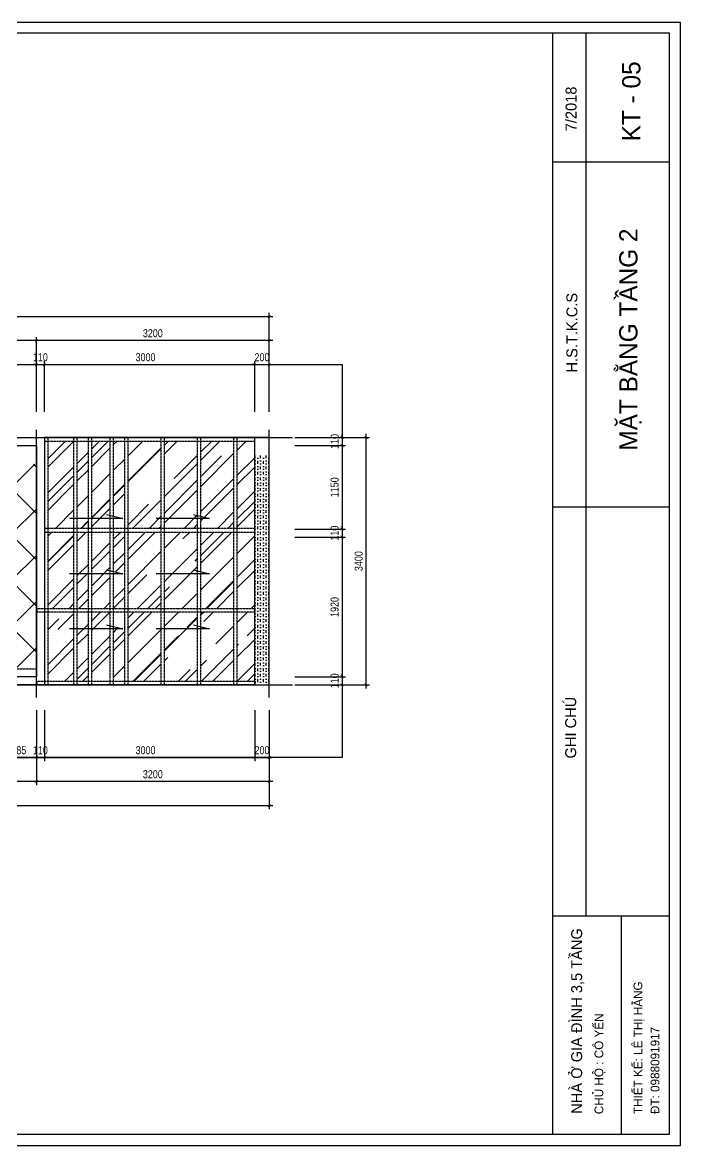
# Model space of a CAD drawing. Header units: millimetres. Extents: x -82962 to 19744, y -138000 to 4535.
# Drawn here: x -61574 to -52530, y -118745 to -103312 of the extents above; entities that cross this region are included whole.
import ezdxf

# ---------------------------------------------------------------- set-up
doc = ezdxf.new("R2010")
doc.units = ezdxf.units.MM
doc.header["$LTSCALE"] = 1000
doc.header["$MEASUREMENT"] = 0
doc.header["$PDMODE"] = 3
doc.linetypes.add('HIDDEN', pattern=[0.375, 0.25, -0.125])
doc.layers.get('0').update_dxf_attribs({"lineweight": 30})
doc.layers.get('DEFPOINTS').update_dxf_attribs({"color": 4, "lineweight": 30})
doc.layers.add('THAY', color=4, linetype='Continuous', lineweight=30)
doc.styles.add('A2', font='VnAvantH.TTF')
doc.styles.add('dim', font='arial.ttf', dxfattribs={"width": 0.8})
doc.dimstyles.new('1-100-100', dxfattribs={"dimscale": 0, "dimtxt": 2.2, "dimasz": 0.8, "dimexe": 1, "dimexo": 1, "dimgap": 0.9, "dimtad": 1, "dimdec": 0, "dimzin": 0, "dimdsep": 46, "dimtxsty": 'dim', "dimblk1": 'ARCHTICK', "dimblk2": 'ARCHTICK', "dimsah": 1, "dimcen": 1, "dimdle": 1, "dimclrd": 256, "dimclre": 256, "dimclrt": 1, "dimadec": 0, "dimazin": 0, "dimtfac": 0.0001, "dimtdec": 0, "dimtix": 1, "dimtmove": 2, "dimatfit": 3, "dimldrblk": 'DOT', "dimfxl": 100, "dimtolj": 1, "dimtzin": 0, "dimarcsym": 0})

# ---------------------------------------------------------------- blocks, each defined once
blk = doc.blocks.new('_ARCHTICK')
at = {"color": 0, "linetype": 'ByBlock', "const_width": 0.15}
blk.add_lwpolyline([(-0.5, -0.5), (0.5, 0.5)], dxfattribs=at)
blk = doc.blocks.new('*D1516')
at = {"layer": 'DEFPOINTS', "color": 0, "ltscale": 0.2, "transparency": 16777216}
for p in [(-61272, -108014), (-61382, -108714), (-61272, -108714)]:
    blk.add_point(p, dxfattribs=at)
at = {"layer": 'THAY', "lineweight": -2, "ltscale": 0.2, "transparency": 16777216}
for p, q in [((-61382, -108014), (-61422, -108014)), ((-61382, -108664), (-61382, -107964)), ((-61382, -108014), (-61272, -108014)), ((-61272, -108664), (-61272, -107964)), ((-61272, -108014), (-61232, -108014))]:
    blk.add_line(p, q, dxfattribs=at)
at = {"layer": 'THAY', "lineweight": -2, "ltscale": 0.2, "transparency": 16777216, "xscale": 40.00000032884265, "yscale": 40.00000032884265, "zscale": 40.00000032884265}
blk.add_blockref('_ARCHTICK', (-61382, -108014), dxfattribs=at)
at = {"layer": 'THAY', "lineweight": -2, "ltscale": 0.2, "transparency": 16777216, "xscale": 40.00000032884265, "yscale": 40.00000032884265, "zscale": 40.00000032884265, "rotation": 180}
blk.add_blockref('_ARCHTICK', (-61272, -108014), dxfattribs=at)
at = {"layer": 'THAY', "color": 1, "ltscale": 0.2, "transparency": 16777216, "insert": (-61327, -107913), "char_height": 110, "attachment_point": 5, "style": 'dim'}
blk.add_mtext('\\A1;110', dxfattribs=at)
blk = doc.blocks.new('_DOT')
at = {"color": 0, "linetype": 'ByBlock', "ltscale": 10}
blk.add_line((-0.5, 0), (-1, 0), dxfattribs=at)
at = {"color": 0, "linetype": 'ByBlock', "ltscale": 10, "const_width": 0.5}
blk.add_lwpolyline([(-0.25, 0, 1), (0.25, 0, 1)], format="xyb", close=True, dxfattribs=at)
blk = doc.blocks.new('*D1517')
at = {"layer": 'DEFPOINTS', "color": 0, "ltscale": 0.2, "transparency": 16777216}
for p in [(-58182, -108014), (-58382, -108714), (-58182, -108714)]:
    blk.add_point(p, dxfattribs=at)
at = {"layer": 'THAY', "lineweight": -2, "ltscale": 0.2, "transparency": 16777216}
for p, q in [((-58382, -108014), (-58422, -108014)), ((-58382, -108664), (-58382, -107964)), ((-58382, -108014), (-58182, -108014)), ((-58182, -108664), (-58182, -107964)), ((-58182, -108014), (-58142, -108014))]:
    blk.add_line(p, q, dxfattribs=at)
at = {"layer": 'THAY', "lineweight": -2, "ltscale": 0.2, "transparency": 16777216, "xscale": 40.00000032884265, "yscale": 40.00000032884265, "zscale": 40.00000032884265}
blk.add_blockref('_ARCHTICK', (-58382, -108014), dxfattribs=at)
at = {"layer": 'THAY', "lineweight": -2, "ltscale": 0.2, "transparency": 16777216, "xscale": 40.00000032884265, "yscale": 40.00000032884265, "zscale": 40.00000032884265, "rotation": 180}
blk.add_blockref('_ARCHTICK', (-58182, -108014), dxfattribs=at)
at = {"layer": 'THAY', "color": 1, "ltscale": 0.2, "transparency": 16777216, "insert": (-58282, -107913), "char_height": 110, "attachment_point": 5, "style": 'dim'}
blk.add_mtext('\\A1;200', dxfattribs=at)
blk = doc.blocks.new('*D1518')
at = {"layer": 'DEFPOINTS', "color": 0, "ltscale": 0.2, "transparency": 16777216}
for p in [(-61382, -107684), (-61382, -108714), (-58182, -108714)]:
    blk.add_point(p, dxfattribs=at)
at = {"layer": 'THAY', "lineweight": -2, "ltscale": 0.2, "transparency": 16777216}
for p, q in [((-58132, -107684), (-61432, -107684)), ((-61382, -108664), (-61382, -107634)), ((-58182, -108664), (-58182, -107634))]:
    blk.add_line(p, q, dxfattribs=at)
at = {"layer": 'THAY', "lineweight": -2, "ltscale": 0.2, "transparency": 16777216, "xscale": 40.00000032884265, "yscale": 40.00000032884265, "zscale": 40.00000032884265, "rotation": 180}
blk.add_blockref('_ARCHTICK', (-61382, -107684), dxfattribs=at)
at = {"layer": 'THAY', "lineweight": -2, "ltscale": 0.2, "transparency": 16777216, "xscale": 40.00000032884265, "yscale": 40.00000032884265, "zscale": 40.00000032884265}
blk.add_blockref('_ARCHTICK', (-58182, -107684), dxfattribs=at)
at = {"layer": 'THAY', "color": 1, "ltscale": 0.2, "transparency": 16777216, "insert": (-59782, -107583), "char_height": 110, "attachment_point": 5, "style": 'dim'}
blk.add_mtext('\\A1;3200', dxfattribs=at)
blk = doc.blocks.new('*D1519')
at = {"layer": 'DEFPOINTS', "color": 0, "ltscale": 0.2, "transparency": 16777216}
for p in [(-63202, -107684), (-63202, -108714), (-61382, -108714)]:
    blk.add_point(p, dxfattribs=at)
at = {"layer": 'THAY', "lineweight": -2, "ltscale": 0.2, "transparency": 16777216}
for p, q in [((-61332, -107684), (-63252, -107684)), ((-63202, -108664), (-63202, -107634)), ((-61382, -108664), (-61382, -107634))]:
    blk.add_line(p, q, dxfattribs=at)
at = {"layer": 'THAY', "lineweight": -2, "ltscale": 0.2, "transparency": 16777216, "xscale": 40.00000032884265, "yscale": 40.00000032884265, "zscale": 40.00000032884265, "rotation": 180}
blk.add_blockref('_ARCHTICK', (-63202, -107684), dxfattribs=at)
at = {"layer": 'THAY', "lineweight": -2, "ltscale": 0.2, "transparency": 16777216, "xscale": 40.00000032884265, "yscale": 40.00000032884265, "zscale": 40.00000032884265}
blk.add_blockref('_ARCHTICK', (-61382, -107684), dxfattribs=at)
at = {"layer": 'THAY', "color": 1, "ltscale": 0.2, "transparency": 16777216, "insert": (-62292, -107583), "char_height": 110, "attachment_point": 5, "style": 'dim'}
blk.add_mtext('\\A1;1820', dxfattribs=at)
blk = doc.blocks.new('*D1523')
at = {"layer": 'DEFPOINTS', "color": 0, "ltscale": 0.2, "transparency": 16777216}
for p in [(-58182, -107354), (-69682, -108714), (-58182, -108714)]:
    blk.add_point(p, dxfattribs=at)
at = {"layer": 'THAY', "lineweight": -2, "ltscale": 0.2, "transparency": 16777216}
for p, q in [((-69732, -107354), (-58132, -107354)), ((-69682, -108664), (-69682, -107304)), ((-58182, -108664), (-58182, -107304))]:
    blk.add_line(p, q, dxfattribs=at)
at = {"layer": 'THAY', "lineweight": -2, "ltscale": 0.2, "transparency": 16777216, "xscale": 40.00000032884265, "yscale": 40.00000032884265, "zscale": 40.00000032884265, "rotation": 180}
blk.add_blockref('_ARCHTICK', (-69682, -107354), dxfattribs=at)
at = {"layer": 'THAY', "lineweight": -2, "ltscale": 0.2, "transparency": 16777216, "xscale": 40.00000032884265, "yscale": 40.00000032884265, "zscale": 40.00000032884265}
blk.add_blockref('_ARCHTICK', (-58182, -107354), dxfattribs=at)
at = {"layer": 'THAY', "color": 1, "ltscale": 0.2, "transparency": 16777216, "insert": (-63932, -107253), "char_height": 110, "attachment_point": 5, "style": 'dim'}
blk.add_mtext('\\A1;11500', dxfattribs=at)
blk = doc.blocks.new('*D1528')
at = {"layer": 'DEFPOINTS', "color": 0, "ltscale": 0.2, "transparency": 16777216}
for p in [(-57882, -109014), (-57882, -109124), (-57182, -109124)]:
    blk.add_point(p, dxfattribs=at)
at = {"layer": 'THAY', "lineweight": -2, "ltscale": 0.2, "transparency": 16777216}
for p, q in [((-57832, -109014), (-57132, -109014)), ((-57182, -109014), (-57182, -108974)), ((-57182, -109014), (-57182, -109124)), ((-57832, -109124), (-57132, -109124)), ((-57182, -109124), (-57182, -109164))]:
    blk.add_line(p, q, dxfattribs=at)
at = {"layer": 'THAY', "lineweight": -2, "ltscale": 0.2, "transparency": 16777216, "xscale": 40.00000032884265, "yscale": 40.00000032884265, "zscale": 40.00000032884265}
for p, rotation in [((-57182, -109014), 270), ((-57182, -109124), 90)]:
    blk.add_blockref('_ARCHTICK', p, dxfattribs=dict(at, rotation=rotation))
at = {"layer": 'THAY', "color": 1, "ltscale": 0.2, "transparency": 16777216, "insert": (-57283, -109069), "char_height": 110, "attachment_point": 5, "rotation": 90, "style": 'dim'}
blk.add_mtext('\\A1;110', dxfattribs=at)
blk = doc.blocks.new('*D1529')
at = {"layer": 'DEFPOINTS', "color": 0, "ltscale": 0.2, "transparency": 16777216}
for p in [(-57882, -109124), (-57882, -110274), (-57182, -110274)]:
    blk.add_point(p, dxfattribs=at)
at = {"layer": 'THAY', "lineweight": -2, "ltscale": 0.2, "transparency": 16777216}
for p, q in [((-57182, -109074), (-57182, -110324)), ((-57832, -109124), (-57132, -109124)), ((-57832, -110274), (-57132, -110274))]:
    blk.add_line(p, q, dxfattribs=at)
at = {"layer": 'THAY', "lineweight": -2, "ltscale": 0.2, "transparency": 16777216, "xscale": 40.00000032884265, "yscale": 40.00000032884265, "zscale": 40.00000032884265}
for p, rotation in [((-57182, -109124), 90), ((-57182, -110274), 270)]:
    blk.add_blockref('_ARCHTICK', p, dxfattribs=dict(at, rotation=rotation))
at = {"layer": 'THAY', "color": 1, "ltscale": 0.2, "transparency": 16777216, "insert": (-57283, -109699), "char_height": 110, "attachment_point": 5, "rotation": 90, "style": 'dim'}
blk.add_mtext('\\A1;1150', dxfattribs=at)
blk = doc.blocks.new('*D1530')
at = {"layer": 'DEFPOINTS', "color": 0, "ltscale": 0.2, "transparency": 16777216}
for p in [(-57882, -112304), (-57882, -112414), (-57182, -112414)]:
    blk.add_point(p, dxfattribs=at)
at = {"layer": 'THAY', "lineweight": -2, "ltscale": 0.2, "transparency": 16777216}
for p, q in [((-57832, -112304), (-57132, -112304)), ((-57182, -112304), (-57182, -112264)), ((-57182, -112304), (-57182, -112414)), ((-57832, -112414), (-57132, -112414)), ((-57182, -112414), (-57182, -112454))]:
    blk.add_line(p, q, dxfattribs=at)
at = {"layer": 'THAY', "lineweight": -2, "ltscale": 0.2, "transparency": 16777216, "xscale": 40.00000032884265, "yscale": 40.00000032884265, "zscale": 40.00000032884265}
for p, rotation in [((-57182, -112304), 270), ((-57182, -112414), 90)]:
    blk.add_blockref('_ARCHTICK', p, dxfattribs=dict(at, rotation=rotation))
at = {"layer": 'THAY', "color": 1, "ltscale": 0.2, "transparency": 16777216, "insert": (-57283, -112359), "char_height": 110, "attachment_point": 5, "rotation": 90, "style": 'dim'}
blk.add_mtext('\\A1;110', dxfattribs=at)
blk = doc.blocks.new('*D1531')
at = {"layer": 'DEFPOINTS', "color": 0, "ltscale": 0.2, "transparency": 16777216}
for p in [(-57882, -109014), (-56852, -109014), (-57882, -112414)]:
    blk.add_point(p, dxfattribs=at)
at = {"layer": 'THAY', "lineweight": -2, "ltscale": 0.2, "transparency": 16777216}
for p, q in [((-57832, -109014), (-56802, -109014)), ((-56852, -112464), (-56852, -108964)), ((-57832, -112414), (-56802, -112414))]:
    blk.add_line(p, q, dxfattribs=at)
at = {"layer": 'THAY', "lineweight": -2, "ltscale": 0.2, "transparency": 16777216, "xscale": 40.00000032884265, "yscale": 40.00000032884265, "zscale": 40.00000032884265}
for p, rotation in [((-56852, -109014), 90), ((-56852, -112414), 270)]:
    blk.add_blockref('_ARCHTICK', p, dxfattribs=dict(at, rotation=rotation))
at = {"layer": 'THAY', "color": 1, "ltscale": 0.2, "transparency": 16777216, "insert": (-56953, -110714), "char_height": 110, "attachment_point": 5, "rotation": 90, "style": 'dim'}
blk.add_mtext('\\A1;3400', dxfattribs=at)
blk = doc.blocks.new('*D1534')
at = {"layer": 'DEFPOINTS', "color": 0, "ltscale": 0.2, "transparency": 16777216}
for p in [(-58382, -108014), (-61382, -108714), (-58382, -108714)]:
    blk.add_point(p, dxfattribs=at)
at = {"layer": 'THAY', "lineweight": -2, "ltscale": 0.2, "transparency": 16777216}
for p, q in [((-61432, -108014), (-58332, -108014)), ((-61382, -108664), (-61382, -107964)), ((-58382, -108664), (-58382, -107964))]:
    blk.add_line(p, q, dxfattribs=at)
at = {"layer": 'THAY', "lineweight": -2, "ltscale": 0.2, "transparency": 16777216, "xscale": 40.00000032884265, "yscale": 40.00000032884265, "zscale": 40.00000032884265, "rotation": 180}
blk.add_blockref('_ARCHTICK', (-61382, -108014), dxfattribs=at)
at = {"layer": 'THAY', "lineweight": -2, "ltscale": 0.2, "transparency": 16777216, "xscale": 40.00000032884265, "yscale": 40.00000032884265, "zscale": 40.00000032884265}
blk.add_blockref('_ARCHTICK', (-58382, -108014), dxfattribs=at)
at = {"layer": 'THAY', "color": 1, "ltscale": 0.2, "transparency": 16777216, "insert": (-59882, -107913), "char_height": 110, "attachment_point": 5, "style": 'dim'}
blk.add_mtext('\\A1;3000', dxfattribs=at)
blk = doc.blocks.new('*D1536')
at = {"layer": 'DEFPOINTS', "color": 0, "ltscale": 0.2, "transparency": 16777216}
for p in [(-57882, -110274), (-57882, -110384), (-57182, -110384)]:
    blk.add_point(p, dxfattribs=at)
at = {"layer": 'THAY', "lineweight": -2, "ltscale": 0.2, "transparency": 16777216}
for p, q in [((-57832, -110274), (-57132, -110274)), ((-57182, -110274), (-57182, -110234)), ((-57182, -110274), (-57182, -110384)), ((-57832, -110384), (-57132, -110384)), ((-57182, -110384), (-57182, -110424))]:
    blk.add_line(p, q, dxfattribs=at)
at = {"layer": 'THAY', "lineweight": -2, "ltscale": 0.2, "transparency": 16777216, "xscale": 40.00000032884262, "yscale": 40.00000032884262, "zscale": 40.00000032884262}
for p, rotation in [((-57182, -110274), 270), ((-57182, -110384), 90)]:
    blk.add_blockref('_ARCHTICK', p, dxfattribs=dict(at, rotation=rotation))
at = {"layer": 'THAY', "color": 1, "ltscale": 0.2, "transparency": 16777216, "insert": (-57283, -110329), "char_height": 110, "attachment_point": 5, "rotation": 90, "style": 'dim'}
blk.add_mtext('\\A1;110', dxfattribs=at)
blk = doc.blocks.new('*D1537')
at = {"layer": 'DEFPOINTS', "color": 0, "ltscale": 0.2, "transparency": 16777216}
for p in [(-57882, -110384), (-57882, -112304), (-57182, -112304)]:
    blk.add_point(p, dxfattribs=at)
at = {"layer": 'THAY', "lineweight": -2, "ltscale": 0.2, "transparency": 16777216}
for p, q in [((-57182, -110334), (-57182, -112354)), ((-57832, -110384), (-57132, -110384)), ((-57832, -112304), (-57132, -112304))]:
    blk.add_line(p, q, dxfattribs=at)
at = {"layer": 'THAY', "lineweight": -2, "ltscale": 0.2, "transparency": 16777216, "xscale": 40.00000032884262, "yscale": 40.00000032884262, "zscale": 40.00000032884262}
for p, rotation in [((-57182, -110384), 90), ((-57182, -112304), 270)]:
    blk.add_blockref('_ARCHTICK', p, dxfattribs=dict(at, rotation=rotation))
at = {"layer": 'THAY', "color": 1, "ltscale": 0.2, "transparency": 16777216, "insert": (-57283, -111344), "char_height": 110, "attachment_point": 5, "rotation": 90, "style": 'dim'}
blk.add_mtext('\\A1;1920', dxfattribs=at)
blk = doc.blocks.new('*D1540')
at = {"layer": 'DEFPOINTS', "color": 0, "ltscale": 0.2, "transparency": 16777216}
for p in [(-61382, -108014), (-63002, -108714), (-61382, -108714)]:
    blk.add_point(p, dxfattribs=at)
at = {"layer": 'THAY', "lineweight": -2, "ltscale": 0.2, "transparency": 16777216}
for p, q in [((-63052, -108014), (-61332, -108014)), ((-63002, -108664), (-63002, -107964)), ((-61382, -108664), (-61382, -107964))]:
    blk.add_line(p, q, dxfattribs=at)
at = {"layer": 'THAY', "lineweight": -2, "ltscale": 0.2, "transparency": 16777216, "xscale": 40.00000032884265, "yscale": 40.00000032884265, "zscale": 40.00000032884265, "rotation": 180}
blk.add_blockref('_ARCHTICK', (-63002, -108014), dxfattribs=at)
at = {"layer": 'THAY', "lineweight": -2, "ltscale": 0.2, "transparency": 16777216, "xscale": 40.00000032884265, "yscale": 40.00000032884265, "zscale": 40.00000032884265}
blk.add_blockref('_ARCHTICK', (-61382, -108014), dxfattribs=at)
at = {"layer": 'THAY', "color": 1, "ltscale": 0.2, "transparency": 16777216, "insert": (-62192, -107913), "char_height": 110, "attachment_point": 5, "style": 'dim'}
blk.add_mtext('\\A1;1620', dxfattribs=at)
blk = doc.blocks.new('*D1546')
at = {"layer": 'DEFPOINTS', "color": 0, "ltscale": 0.2, "transparency": 16777216}
for p in [(-61382, -112714), (-61272, -112714), (-61272, -113414)]:
    blk.add_point(p, dxfattribs=at)
at = {"layer": 'THAY', "lineweight": -2, "ltscale": 0.2, "transparency": 16777216}
for p, q in [((-61382, -112764), (-61382, -113464)), ((-61272, -112764), (-61272, -113464)), ((-61382, -113414), (-61422, -113414)), ((-61382, -113414), (-61272, -113414)), ((-61272, -113414), (-61232, -113414))]:
    blk.add_line(p, q, dxfattribs=at)
at = {"layer": 'THAY', "lineweight": -2, "ltscale": 0.2, "transparency": 16777216, "xscale": 40.00000032884265, "yscale": 40.00000032884265, "zscale": 40.00000032884265}
blk.add_blockref('_ARCHTICK', (-61382, -113414), dxfattribs=at)
at = {"layer": 'THAY', "lineweight": -2, "ltscale": 0.2, "transparency": 16777216, "xscale": 40.00000032884265, "yscale": 40.00000032884265, "zscale": 40.00000032884265, "rotation": 180}
blk.add_blockref('_ARCHTICK', (-61272, -113414), dxfattribs=at)
at = {"layer": 'THAY', "color": 1, "ltscale": 0.2, "transparency": 16777216, "insert": (-61327, -113313), "char_height": 110, "attachment_point": 5, "style": 'dim'}
blk.add_mtext('\\A1;110', dxfattribs=at)
blk = doc.blocks.new('*D1547')
at = {"layer": 'DEFPOINTS', "color": 0, "ltscale": 0.2, "transparency": 16777216}
for p in [(-58382, -112714), (-58182, -112714), (-58182, -113414)]:
    blk.add_point(p, dxfattribs=at)
at = {"layer": 'THAY', "lineweight": -2, "ltscale": 0.2, "transparency": 16777216}
for p, q in [((-58382, -112764), (-58382, -113464)), ((-58182, -112764), (-58182, -113464)), ((-58382, -113414), (-58422, -113414)), ((-58382, -113414), (-58182, -113414)), ((-58182, -113414), (-58142, -113414))]:
    blk.add_line(p, q, dxfattribs=at)
at = {"layer": 'THAY', "lineweight": -2, "ltscale": 0.2, "transparency": 16777216, "xscale": 40.00000032884265, "yscale": 40.00000032884265, "zscale": 40.00000032884265}
blk.add_blockref('_ARCHTICK', (-58382, -113414), dxfattribs=at)
at = {"layer": 'THAY', "lineweight": -2, "ltscale": 0.2, "transparency": 16777216, "xscale": 40.00000032884265, "yscale": 40.00000032884265, "zscale": 40.00000032884265, "rotation": 180}
blk.add_blockref('_ARCHTICK', (-58182, -113414), dxfattribs=at)
at = {"layer": 'THAY', "color": 1, "ltscale": 0.2, "transparency": 16777216, "insert": (-58282, -113313), "char_height": 110, "attachment_point": 5, "style": 'dim'}
blk.add_mtext('\\A1;200', dxfattribs=at)
blk = doc.blocks.new('*D1548')
at = {"layer": 'DEFPOINTS', "color": 0, "ltscale": 0.2, "transparency": 16777216}
for p in [(-61382, -112714), (-58182, -112714), (-61382, -113744)]:
    blk.add_point(p, dxfattribs=at)
at = {"layer": 'THAY', "lineweight": -2, "ltscale": 0.2, "transparency": 16777216}
for p, q in [((-61382, -112764), (-61382, -113794)), ((-58182, -112764), (-58182, -113794)), ((-58132, -113744), (-61432, -113744))]:
    blk.add_line(p, q, dxfattribs=at)
at = {"layer": 'THAY', "lineweight": -2, "ltscale": 0.2, "transparency": 16777216, "xscale": 40.00000032884265, "yscale": 40.00000032884265, "zscale": 40.00000032884265, "rotation": 180}
blk.add_blockref('_ARCHTICK', (-61382, -113744), dxfattribs=at)
at = {"layer": 'THAY', "lineweight": -2, "ltscale": 0.2, "transparency": 16777216, "xscale": 40.00000032884265, "yscale": 40.00000032884265, "zscale": 40.00000032884265}
blk.add_blockref('_ARCHTICK', (-58182, -113744), dxfattribs=at)
at = {"layer": 'THAY', "color": 1, "ltscale": 0.2, "transparency": 16777216, "insert": (-59782, -113643), "char_height": 110, "attachment_point": 5, "style": 'dim'}
blk.add_mtext('\\A1;3200', dxfattribs=at)
blk = doc.blocks.new('*D1549')
at = {"layer": 'DEFPOINTS', "color": 0, "ltscale": 0.2, "transparency": 16777216}
for p in [(-63202, -112714), (-61382, -112714), (-63202, -113744)]:
    blk.add_point(p, dxfattribs=at)
at = {"layer": 'THAY', "lineweight": -2, "ltscale": 0.2, "transparency": 16777216}
for p, q in [((-63202, -112764), (-63202, -113794)), ((-61382, -112764), (-61382, -113794)), ((-61332, -113744), (-63252, -113744))]:
    blk.add_line(p, q, dxfattribs=at)
at = {"layer": 'THAY', "lineweight": -2, "ltscale": 0.2, "transparency": 16777216, "xscale": 40.00000032884265, "yscale": 40.00000032884265, "zscale": 40.00000032884265, "rotation": 180}
blk.add_blockref('_ARCHTICK', (-63202, -113744), dxfattribs=at)
at = {"layer": 'THAY', "lineweight": -2, "ltscale": 0.2, "transparency": 16777216, "xscale": 40.00000032884265, "yscale": 40.00000032884265, "zscale": 40.00000032884265}
blk.add_blockref('_ARCHTICK', (-61382, -113744), dxfattribs=at)
at = {"layer": 'THAY', "color": 1, "ltscale": 0.2, "transparency": 16777216, "insert": (-62292, -113643), "char_height": 110, "attachment_point": 5, "style": 'dim'}
blk.add_mtext('\\A1;1820', dxfattribs=at)
blk = doc.blocks.new('*D1553')
at = {"layer": 'DEFPOINTS', "color": 0, "ltscale": 0.2, "transparency": 16777216}
for p in [(-69682, -112714), (-58182, -112714), (-58182, -114074)]:
    blk.add_point(p, dxfattribs=at)
at = {"layer": 'THAY', "lineweight": -2, "ltscale": 0.2, "transparency": 16777216}
for p, q in [((-69682, -112764), (-69682, -114124)), ((-58182, -112764), (-58182, -114124)), ((-69732, -114074), (-58132, -114074))]:
    blk.add_line(p, q, dxfattribs=at)
at = {"layer": 'THAY', "lineweight": -2, "ltscale": 0.2, "transparency": 16777216, "xscale": 40.00000032884265, "yscale": 40.00000032884265, "zscale": 40.00000032884265, "rotation": 180}
blk.add_blockref('_ARCHTICK', (-69682, -114074), dxfattribs=at)
at = {"layer": 'THAY', "lineweight": -2, "ltscale": 0.2, "transparency": 16777216, "xscale": 40.00000032884265, "yscale": 40.00000032884265, "zscale": 40.00000032884265}
blk.add_blockref('_ARCHTICK', (-58182, -114074), dxfattribs=at)
at = {"layer": 'THAY', "color": 1, "ltscale": 0.2, "transparency": 16777216, "insert": (-63932, -113973), "char_height": 110, "attachment_point": 5, "style": 'dim'}
blk.add_mtext('\\A1;11500', dxfattribs=at)
blk = doc.blocks.new('*D1556')
at = {"layer": 'DEFPOINTS', "color": 0, "ltscale": 0.2, "transparency": 16777216}
for p in [(-61382, -112714), (-58382, -112714), (-58382, -113414)]:
    blk.add_point(p, dxfattribs=at)
at = {"layer": 'THAY', "lineweight": -2, "ltscale": 0.2, "transparency": 16777216}
for p, q in [((-61382, -112764), (-61382, -113464)), ((-58382, -112764), (-58382, -113464)), ((-61432, -113414), (-58332, -113414))]:
    blk.add_line(p, q, dxfattribs=at)
at = {"layer": 'THAY', "lineweight": -2, "ltscale": 0.2, "transparency": 16777216, "xscale": 40.00000032884265, "yscale": 40.00000032884265, "zscale": 40.00000032884265, "rotation": 180}
blk.add_blockref('_ARCHTICK', (-61382, -113414), dxfattribs=at)
at = {"layer": 'THAY', "lineweight": -2, "ltscale": 0.2, "transparency": 16777216, "xscale": 40.00000032884265, "yscale": 40.00000032884265, "zscale": 40.00000032884265}
blk.add_blockref('_ARCHTICK', (-58382, -113414), dxfattribs=at)
at = {"layer": 'THAY', "color": 1, "ltscale": 0.2, "transparency": 16777216, "insert": (-59882, -113313), "char_height": 110, "attachment_point": 5, "style": 'dim'}
blk.add_mtext('\\A1;3000', dxfattribs=at)
blk = doc.blocks.new('*D1564')
at = {"layer": 'DEFPOINTS', "color": 0, "ltscale": 0.2, "transparency": 16777216}
for p in [(-61867, -112714), (-61382, -112714), (-61382, -113414)]:
    blk.add_point(p, dxfattribs=at)
at = {"layer": 'THAY', "lineweight": -2, "ltscale": 0.2, "transparency": 16777216}
for p, q in [((-61867, -112764), (-61867, -113464)), ((-61382, -112764), (-61382, -113464)), ((-61917, -113414), (-61332, -113414))]:
    blk.add_line(p, q, dxfattribs=at)
at = {"layer": 'THAY', "lineweight": -2, "ltscale": 0.2, "transparency": 16777216, "xscale": 40.00000032884265, "yscale": 40.00000032884265, "zscale": 40.00000032884265, "rotation": 180}
blk.add_blockref('_ARCHTICK', (-61867, -113414), dxfattribs=at)
at = {"layer": 'THAY', "lineweight": -2, "ltscale": 0.2, "transparency": 16777216, "xscale": 40.00000032884265, "yscale": 40.00000032884265, "zscale": 40.00000032884265}
blk.add_blockref('_ARCHTICK', (-61382, -113414), dxfattribs=at)
at = {"layer": 'THAY', "color": 1, "ltscale": 0.2, "transparency": 16777216, "insert": (-61624, -113313), "char_height": 110, "attachment_point": 5, "style": 'dim'}
blk.add_mtext('\\A1;485', dxfattribs=at)

msp = doc.modelspace()

# ---------------------------------------------------------------- hatches: boundary and pattern name
at = {"layer": 'THAY', "ltscale": 0.2}
h = msp.add_hatch(dxfattribs=at)
h.set_pattern_fill('AR-RROOF', color=256, scale=500, angle=45, style=0, double=1)
h.paths.add_polyline_path([(-60871.86937, -109063.70854), (-61221.86937, -109063.70854), (-61221.86937, -110263.70854), (-60871.86937, -110263.70854)])
h.paths.add_polyline_path([(-60671.86937, -109063.70854), (-60821.86937, -109063.70854), (-60821.86937, -110127.12492), (-60671.86937, -110127.12492)])
h.paths.add_polyline_path([(-60371.86937, -109063.70854), (-60621.86937, -109063.70854), (-60621.86937, -110127.12492), (-60371.86937, -110127.12492)])
h.paths.add_polyline_path([(-59171.86937, -109063.70854), (-59621.86937, -109063.70854), (-59621.86937, -110127.12492), (-59171.86937, -110127.12492)])
h.paths.add_polyline_path([(-59671.86937, -109063.70854), (-60121.86937, -109063.70854), (-60121.86937, -110263.70854), (-59671.86937, -110263.70854)])
h.paths.add_polyline_path([(-60171.86937, -109063.70854), (-60321.86937, -109063.70854), (-60321.86937, -110095.35882), (-60195.32621, -110127.12492), (-60321.86937, -110127.12492), (-60321.86937, -110263.70854), (-60171.86937, -110263.70854)])
h.paths.add_polyline_path([(-59671.86937, -110313.70854), (-60121.86937, -110313.70854), (-60121.86937, -111363.70854), (-59671.86937, -111363.70854)])
h.paths.add_polyline_path([(-59171.86937, -110313.70854), (-59621.86937, -110313.70854), (-59621.86937, -110886.80163), (-59171.86937, -110886.80163)])
h.paths.add_polyline_path([(-58671.86937, -110313.70854), (-59121.86937, -110313.70854), (-59121.86937, -110857.02308), (-59003.24379, -110886.80163), (-59121.86937, -110886.80163), (-59121.86937, -111363.70854), (-58671.86937, -111363.70854)])
h.paths.add_polyline_path([(-58671.86937, -111413.70854), (-59121.86937, -111413.70854), (-59121.86937, -111616.69979), (-59003.24379, -111646.47834), (-59121.86937, -111646.47834), (-59121.86937, -112363.70854), (-58671.86937, -112363.70854)])
h.paths.add_polyline_path([(-59171.86937, -111413.70854), (-59621.86937, -111413.70854), (-59621.86937, -111646.47834), (-59171.86937, -111646.47834)])
h.paths.add_polyline_path([(-59171.86937, -110886.80163), (-59621.86937, -110886.80163), (-59621.86937, -111363.70854), (-59171.86937, -111363.70854)])
h.paths.add_polyline_path([(-58671.86937, -109063.70854), (-59121.86937, -109063.70854), (-59121.86937, -110097.34637), (-59003.24379, -110127.12492), (-59121.86937, -110127.12492), (-59121.86937, -110263.70854), (-58671.86937, -110263.70854)])
h.paths.add_polyline_path([(-58381.86937, -109063.70854), (-58621.86937, -109063.70854), (-58621.86937, -110263.70854), (-58381.86937, -110263.70854)])
h.paths.add_polyline_path([(-58381.86937, -110313.70854), (-58621.86937, -110313.70854), (-58621.86937, -111363.70854), (-58381.86937, -111363.70854)])
h.paths.add_polyline_path([(-58381.86937, -111413.70854), (-58621.86937, -111413.70854), (-58621.86937, -112363.70854), (-58381.86937, -112363.70854)])
h.paths.add_polyline_path([(-59171.86937, -111646.47834), (-59621.86937, -111646.47834), (-59621.86937, -112363.70854), (-59171.86937, -112363.70854)])
h.paths.add_polyline_path([(-59671.86937, -111413.70854), (-60121.86937, -111413.70854), (-60121.86937, -112363.70854), (-59671.86937, -112363.70854)])
h.paths.add_polyline_path([(-60171.86937, -110313.70854), (-60321.86937, -110313.70854), (-60321.86937, -110855.03553), (-60195.32621, -110886.80163), (-60321.86937, -110886.80163), (-60321.86937, -111363.70854), (-60171.86937, -111363.70854)])
h.paths.add_polyline_path([(-60371.86937, -110886.80163), (-60621.86937, -110886.80163), (-60621.86937, -111363.70854), (-60371.86937, -111363.70854)])
h.paths.add_polyline_path([(-60371.86937, -110313.70854), (-60621.86937, -110313.70854), (-60621.86937, -110886.80163), (-60371.86937, -110886.80163)])
h.paths.add_polyline_path([(-60371.86937, -110127.12492), (-60621.86937, -110127.12492), (-60621.86937, -110263.70854), (-60371.86937, -110263.70854)])
h.paths.add_polyline_path([(-59171.86937, -110127.12492), (-59621.86937, -110127.12492), (-59621.86937, -110263.70854), (-59171.86937, -110263.70854)])
h.paths.add_polyline_path([(-60671.86937, -110127.12492), (-60821.86937, -110127.12492), (-60821.86937, -110263.70854), (-60671.86937, -110263.70854)])
h.paths.add_polyline_path([(-60871.86937, -110313.70854), (-61221.86937, -110313.70854), (-61221.86937, -111363.70854), (-60871.86937, -111363.70854)])
h.paths.add_polyline_path([(-60671.86937, -110313.70854), (-60821.86937, -110313.70854), (-60821.86937, -110886.80163), (-60671.86937, -110886.80163)])
h.paths.add_polyline_path([(-60671.86937, -110886.80163), (-60821.86937, -110886.80163), (-60821.86937, -111363.70854), (-60671.86937, -111363.70854)])
h.paths.add_polyline_path([(-60871.86937, -111413.70854), (-61221.86937, -111413.70854), (-61221.86937, -112363.70854), (-60871.86937, -112363.70854)])
h.paths.add_polyline_path([(-60671.86937, -111646.47834), (-60821.86937, -111646.47834), (-60821.86937, -112363.70854), (-60671.86937, -112363.70854)])
h.paths.add_polyline_path([(-60671.86937, -111413.70854), (-60821.86937, -111413.70854), (-60821.86937, -111646.47834), (-60671.86937, -111646.47834)])
h.paths.add_polyline_path([(-60371.86937, -111413.70854), (-60621.86937, -111413.70854), (-60621.86937, -111646.47834), (-60371.86937, -111646.47834)])
h.paths.add_polyline_path([(-60371.86937, -111646.47834), (-60621.86937, -111646.47834), (-60621.86937, -112363.70854), (-60371.86937, -112363.70854)])
h.paths.add_polyline_path([(-60171.86937, -111413.70854), (-60321.86937, -111413.70854), (-60321.86937, -111614.71224), (-60195.32621, -111646.47834), (-60321.86937, -111646.47834), (-60321.86937, -112363.70854), (-60171.86937, -112363.70854)])
h = msp.add_hatch(dxfattribs=at)
h.set_pattern_fill('MUDST', color=5, scale=150, angle=90, style=0, double=1)
h.set_pattern_definition([(90, (-1000, -250), (-37.5, 75), [37.5, -37.5, 0, -37.5, 0, -37.5])])
h.paths.add_polyline_path([(-58181.86937, -109263.70854), (-58381.86937, -109263.70854), (-58381.86937, -109313.70854), (-58381.86937, -112413.70854), (-58181.86937, -112413.70854)])
h = msp.add_hatch(dxfattribs=at)
h.set_pattern_fill('_USER', color=256, scale=450, angle=45, style=0, double=1, pattern_type=0)
h.set_pattern_definition([(45, (0, -250), (-318.198, 318.198), []), (135, (0, -250), (-318.198, -318.198), [])])
edge = h.paths.add_edge_path(flags=16)
edge.add_line((-61883.70857, -111154.3469), (-62073.23175, -111154.3469))
edge.add_line((-62073.23175, -111154.3469), (-62073.23175, -111187.35807))
edge.add_line((-62073.23175, -111187.35807), (-62326.51035, -111187.35807))
edge.add_line((-62326.51035, -111187.35807), (-62326.51035, -111154.3469))
edge.add_line((-62326.51035, -111154.3469), (-62516.03353, -111154.3469))
edge.add_arc((-62512.97058, -110980.87893), 173.49501, 187.774000163, 268.988424755, ccw=False)
edge.add_line((-62684.87105, -111004.3469), (-62704.25516, -111004.3469))
edge.add_line((-62704.25516, -111004.3469), (-62704.25516, -110983.65309))
edge.add_line((-62704.25516, -110983.65309), (-62684.87105, -110983.65309))
edge.add_line((-62684.87105, -110983.65309), (-62684.87105, -110578.76328))
edge.add_line((-62684.87105, -110578.76328), (-62704.25516, -110578.76328))
edge.add_line((-62704.25516, -110578.76328), (-62704.25516, -110558.06947))
edge.add_line((-62704.25516, -110558.06947), (-62684.87105, -110558.06947))
edge.add_line((-62684.87105, -110558.06947), (-62684.87105, -110250.62433))
edge.add_line((-62684.87105, -110250.62433), (-62704.25516, -110250.62433))
edge.add_line((-62704.25516, -110250.62433), (-62704.25516, -110229.93052))
edge.add_line((-62704.25516, -110229.93052), (-62684.87105, -110229.93052))
edge.add_line((-62684.87105, -110229.93052), (-62684.87105, -109825.04071))
edge.add_line((-62684.87105, -109825.04071), (-62704.25516, -109825.04071))
edge.add_line((-62704.25516, -109825.04071), (-62704.25516, -109804.3469))
edge.add_line((-62704.25516, -109804.3469), (-62684.87105, -109804.3469))
edge.add_arc((-62512.97058, -109827.81487), 173.49501, 91.011575384, 172.225999839, ccw=False)
edge.add_line((-62516.03353, -109654.3469), (-62326.51035, -109654.3469))
edge.add_line((-62326.51035, -109654.3469), (-62326.51035, -109621.33574))
edge.add_line((-62326.51035, -109621.33574), (-62073.23175, -109621.33574))
edge.add_line((-62073.23175, -109621.33574), (-62073.23175, -109654.3469))
edge.add_line((-62073.23175, -109654.3469), (-61883.70857, -109654.3469))
edge.add_arc((-61886.77153, -109827.81487), 173.49501, 7.774000161, 88.988424616, ccw=False)
edge.add_line((-61714.87105, -109804.3469), (-61695.48694, -109804.3469))
edge.add_line((-61695.48694, -109804.3469), (-61695.48694, -109825.04071))
edge.add_line((-61695.48694, -109825.04071), (-61714.87105, -109825.04071))
edge.add_line((-61714.87105, -109825.04071), (-61714.87105, -110229.93052))
edge.add_line((-61714.87105, -110229.93052), (-61695.48694, -110229.93052))
edge.add_line((-61695.48694, -110229.93052), (-61695.48694, -110250.62433))
edge.add_line((-61695.48694, -110250.62433), (-61714.87105, -110250.62433))
edge.add_line((-61714.87105, -110250.62433), (-61714.87105, -110558.06947))
edge.add_line((-61714.87105, -110558.06947), (-61695.48694, -110558.06947))
edge.add_line((-61695.48694, -110558.06947), (-61695.48694, -110578.76328))
edge.add_line((-61695.48694, -110578.76328), (-61714.87105, -110578.76328))
edge.add_line((-61714.87105, -110578.76328), (-61714.87105, -110983.65309))
edge.add_line((-61714.87105, -110983.65309), (-61695.48694, -110983.65309))
edge.add_line((-61695.48694, -110983.65309), (-61695.48694, -111004.3469))
edge.add_line((-61695.48694, -111004.3469), (-61714.87105, -111004.3469))
edge.add_arc((-61886.77153, -110980.87893), 173.49501, 271.011575245, 352.225999837, ccw=False)
edge = h.paths.add_edge_path(flags=0)
edge.add_arc((-62199.87105, -110404.22001), 136.52222, 0, 360)
edge = h.paths.add_edge_path(flags=0)
edge.add_arc((-62199.87105, -110404.22001), 116.52222, 0, 360)
h.paths.add_polyline_path([(-61381.86937, -112303.70854), (-61381.86937, -109381.96096), (-62891.86937, -109381.96096), (-62891.86937, -112303.70854), (-62706.86937, -112303.70854), (-62706.86937, -111563.70854), (-61846.86937, -111563.70854), (-61846.86937, -112303.70854)])

# ---------------------------------------------------------------- linework, layer by layer
for p, q in [((-54284.24287, -118592.0339), (-54283.16351, -103457.86141)), ((-53827.03046, -115590.25411), (-53826.16546, -103461.78642)), ((-54283.28932, -105225.83997), (-52679.9912, -105225.95432)), ((-58381.86937, -112413.70854), (-58381.86937, -109013.70854)), ((-58181.86937, -112413.70854), (-58181.86937, -109013.70854)), ((-54283.62767, -109969.98433), (-52680.32955, -109970.09868)), ((-54284.02851, -115590.23791), (-52680.73038, -115590.35226)), ((-53345.81095, -115590.27315), (-53346.02532, -118596.01044))]:
    msp.add_line(p, q, dxfattribs=at)
at = {"layer": 'THAY', "ltscale": 0.015}
for p, q in [((-61381.86937, -112587.63386), (-61381.86937, -108909.31281)), ((-58181.86937, -112587.63386), (-58181.86937, -108909.31281)), ((-70178.11159, -109013.70854), (-57861.07884, -109013.70854)), ((-70178.11159, -112413.70854), (-57861.07884, -112413.70854))]:
    msp.add_line(p, q, dxfattribs=at)
at = {"layer": 'THAY'}
msp.add_line((-69571.86937, -109013.70854), (-61271.86937, -109013.70854), dxfattribs=at)
at = {"layer": 'THAY', "linetype": 'Continuous'}
msp.add_line((-61371.86937, -112413.70854), (-69571.86937, -112413.70854), dxfattribs=at)
at = {"layer": 'THAY', "ltscale": 0.2}
for points in [[(-74502.89342, -118744.82007), (-52529.56781, -118744.82007), (-52529.56781, -103311.64091), (-74502.89342, -103311.64091)], [(-74352.60656, -118590.59191), (-52679.85467, -118590.59191), (-52679.85467, -103457.98648), (-74352.60656, -103457.98648)], [(-70881.86937, -108013.70854), (-57181.86937, -108013.70854), (-57181.86937, -113413.70854), (-70881.86937, -113413.70854)], [(-58181.86937, -109013.70854), (-61271.86937, -109013.70854), (-61271.86937, -112413.70854), (-58181.86937, -112413.70854)]]:
    msp.add_lwpolyline(points, close=True, dxfattribs=at)
at = {"layer": 'THAY', "linetype": 'HIDDEN', "ltscale": 0.01}
for points in [[(-61271.86937, -112413.70854), (-61221.86937, -112413.70854), (-61221.86937, -109013.70854), (-61271.86937, -109013.70854)], [(-58381.86937, -109063.70854), (-58381.86937, -109013.70854), (-61271.86937, -109013.70854), (-61271.86937, -109063.70854)], [(-60871.86937, -112413.70854), (-60821.86937, -112413.70854), (-60821.86937, -109013.70854), (-60871.86937, -109013.70854)], [(-60671.86937, -112413.70854), (-60621.86937, -112413.70854), (-60621.86937, -109013.70854), (-60671.86937, -109013.70854)], [(-60371.86937, -112413.70854), (-60321.86937, -112413.70854), (-60321.86937, -109013.70854), (-60371.86937, -109013.70854)], [(-60171.86937, -112413.70854), (-60121.86937, -112413.70854), (-60121.86937, -109013.70854), (-60171.86937, -109013.70854)], [(-59671.86937, -112413.70854), (-59621.86937, -112413.70854), (-59621.86937, -109013.70854), (-59671.86937, -109013.70854)], [(-59171.86937, -112413.70854), (-59121.86937, -112413.70854), (-59121.86937, -109013.70854), (-59171.86937, -109013.70854)], [(-58671.86937, -112413.70854), (-58621.86937, -112413.70854), (-58621.86937, -109013.70854), (-58671.86937, -109013.70854)], [(-58381.86937, -110313.70854), (-58381.86937, -110263.70854), (-61271.86937, -110263.70854), (-61271.86937, -110313.70854)], [(-58381.86937, -111363.70854), (-58381.86937, -111413.70854), (-61371.86937, -111413.70854), (-61371.86937, -111363.70854)], [(-58381.86937, -112363.70854), (-58381.86937, -112413.70854), (-61371.86937, -112413.70854), (-61371.86937, -112363.70854)]]:
    msp.add_lwpolyline(points, close=True, dxfattribs=at)
at = {"layer": 'THAY', "ltscale": 0.2}
for points in [[(-62991.86937, -109123.96096), (-61381.86937, -109123.96096), (-61381.86937, -112303.70854), (-62991.86937, -112303.70854)], [(-60416.4743, -110071.61016), (-60195.32621, -110127.12492), (-60928.08865, -110127.12492)], [(-59224.39189, -110071.61016), (-59003.24379, -110127.12492), (-59736.00624, -110127.12492)], [(-60416.4743, -110831.28687), (-60195.32621, -110886.80163), (-60928.08865, -110886.80163)], [(-59224.39189, -110831.28687), (-59003.24379, -110886.80163), (-59736.00624, -110886.80163)], [(-60416.4743, -111590.96358), (-60195.32621, -111646.47834), (-60928.08865, -111646.47834)], [(-59224.39189, -111590.96358), (-59003.24379, -111646.47834), (-59736.00624, -111646.47834)]]:
    msp.add_lwpolyline(points, dxfattribs=at)
at = {"layer": 'THAY', "linetype": 'HIDDEN', "ltscale": 0.01}
msp.add_lwpolyline([(-61866.86937, -112193.70854), (-61381.86937, -112193.70854)], dxfattribs=at)

# ---------------------------------------------------------------- texts
at = {"layer": 'THAY', "ltscale": 0.2, "style": 'A2'}
for s, height, p in [('kt - 05', 250.478108, (-53081.91404, -104944.79213)), ('7/2018', 150.286865, (-53959.28908, -104806.93634)), ('mÆt b»ng tÇng 2', 250.4781078, (-53121.35887, -109195.51689)), ('h.s.t.k.c.s', 150.2868647, (-53947.51079, -108122.26808)), ('ghi chó', 150.286865, (-53964.15563, -113425.71687)), ('nhµ ë gia ®×nh 3,5 tÇng', 150.2868647, (-53881.82617, -118308.68455)), ('thiÕt kÕ: lª thÞ h»ng', 120.2294918, (-53054.88264, -118312.05376)), ('chñ hé : c« yÕn', 120.2294918, (-53591.14239, -118313.98585)), ('§T: 0988091917', 120.2294918, (-52820.56031, -118312.08286))]:
    msp.add_text(s, height=height, rotation=90, dxfattribs=at).set_placement(p)

# ---------------------------------------------------------------- dimensions: what is measured, and where the dimension line sits
at = {"layer": 'THAY', "ltscale": 0.2}
for base, p1, p2, picture, middle in [((-58181.86937, -107353.70854), (-69681.86937, -108713.70854), (-58181.86937, -108713.70854), '*D1523', (-63931.86937, -107252.54551)), ((-63201.86937, -107683.70854), (-61381.86937, -108713.70854), (-63201.86937, -108713.70854), '*D1519', (-62291.86937, -107582.54551)), ((-61381.86937, -107683.70854), (-58181.86937, -108713.70854), (-61381.86937, -108713.70854), '*D1518', (-59781.86937, -107582.50799)), ((-61381.86937, -108013.70854), (-63001.86937, -108713.70854), (-61381.86937, -108713.70854), '*D1540', (-62191.86937, -107912.54551)), ((-61271.86937, -108013.70854), (-61381.86937, -108713.70854), (-61271.86937, -108713.70854), '*D1516', (-61326.86937, -107912.54551)), ((-58381.86937, -108013.70854), (-61381.86937, -108713.70854), (-58381.86937, -108713.70854), '*D1534', (-59881.86937, -107912.508)), ((-58181.86937, -108013.70854), (-58381.86937, -108713.70854), (-58181.86937, -108713.70854), '*D1517', (-58281.86937, -107912.54551)), ((-58181.86937, -114073.70855), (-69681.86937, -112713.70854), (-58181.86937, -112713.70854), '*D1553', (-63931.86937, -113972.54552)), ((-63201.86937, -113743.70855), (-61381.86937, -112713.70854), (-63201.86937, -112713.70854), '*D1549', (-62291.86937, -113642.54552)), ((-61381.86937, -113413.70854), (-61866.86937, -112713.70854), (-61381.86937, -112713.70854), '*D1564', (-61624.36937, -113312.54551)), ((-61271.86937, -113413.70854), (-61381.86937, -112713.70854), (-61271.86937, -112713.70854), '*D1546', (-61326.86937, -113312.54551)), ((-61381.86937, -113743.70855), (-58181.86937, -112713.70854), (-61381.86937, -112713.70854), '*D1548', (-59781.86937, -113642.508)), ((-58381.86937, -113413.70854), (-61381.86937, -112713.70854), (-58381.86937, -112713.70854), '*D1556', (-59881.86937, -113312.508)), ((-58181.86937, -113413.70854), (-58381.86937, -112713.70854), (-58181.86937, -112713.70854), '*D1547', (-58281.86937, -113312.54551))]:
    dim = msp.add_linear_dim(base=base, p1=p1, p2=p2, dimstyle='1-100-100', override={"dimscale": 50}, dxfattribs=at)
    dim.commit()
    dim.dimension.update_dxf_attribs({"geometry": picture, "text_midpoint": middle})
for base, p1, p2, picture, middle in [((-57181.86937, -109123.70854), (-57881.86937, -109013.70854), (-57881.86937, -109123.70854), '*D1528', (-57283.0324, -109068.70854)), ((-56851.86936, -109013.70854), (-57881.86937, -112413.70854), (-57881.86937, -109013.70854), '*D1531', (-56953.06991, -110713.70854)), ((-57181.86937, -110273.70854), (-57881.86937, -109123.70854), (-57881.86937, -110273.70854), '*D1529', (-57283.0324, -109698.70854)), ((-57181.86937, -110383.70854), (-57881.86937, -110273.70854), (-57881.86937, -110383.70854), '*D1536', (-57283.0324, -110328.70854)), ((-57181.86937, -112303.70854), (-57881.86937, -110383.70854), (-57881.86937, -112303.70854), '*D1537', (-57283.0324, -111343.70854)), ((-57181.86937, -112413.70854), (-57881.86937, -112303.70854), (-57881.86937, -112413.70854), '*D1530', (-57283.0324, -112358.70854))]:
    dim = msp.add_linear_dim(base=base, p1=p1, p2=p2, angle=90, dimstyle='1-100-100', override={"dimscale": 50}, dxfattribs=at)
    dim.commit()
    dim.dimension.update_dxf_attribs({"geometry": picture, "text_midpoint": middle})

doc.saveas('drawing.dxf')
